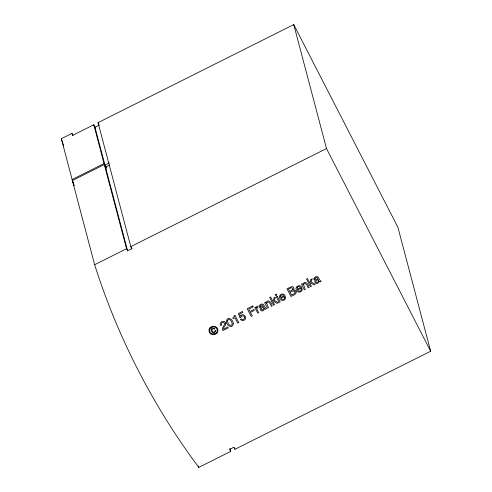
<?xml version="1.0" encoding="UTF-8"?>
<svg xmlns="http://www.w3.org/2000/svg" width="492" height="492" viewBox="0 0 492 492"><rect width="100%" height="100%" fill="white"/><g stroke="black" fill="none" stroke-linecap="round" stroke-linejoin="round"><path stroke-width="0.74" d="M74.052 185.312L72.121 179.525L61.34 138.713L71.973 133.381L73.025 135.429M95.19 127.496L93.787 124.765L72.515 135.423L71.973 133.381M104.304 164.562L126.542 248.743L127.606 250.809L131.862 248.675L130.798 246.609L98.043 122.637L293.749 24.6L397.905 227.273L430.66 351.251L234.955 449.282L233.891 447.216L229.635 449.35L230.699 451.416L198.793 467.4A719.599 701.715 -14.8 0 1 94.636 264.727L72.392 180.546L104.304 164.562L106.063 167.993M72.121 179.525L104.033 163.541L93.787 124.765M109.212 162.969L104.962 165.097L106.014 167.145M109.753 165.011L105.497 167.139L106.198 168.504M94.636 264.727L126.542 248.743M130.798 246.609L326.503 148.572L293.749 24.6M326.503 148.572L430.66 351.251M98.043 122.637L98.744 124.002M98.179 123.148L99.243 125.214L94.987 127.348L105.097 165.607M93.923 125.275L95.688 128.707M104.033 163.541L106.149 167.655M72.392 180.546L74.083 185.607M234.561 447.806L234.955 449.282M229.918 448.464L230.699 451.416M198.399 465.924L198.793 467.4M131.469 247.193L131.862 248.675M105.362 166.628L127.606 250.809M63.689 145.958A719.599 701.715 -14.8 0 1 61.34 138.713M295.022 292.137L294.327 293.626L291.547 295.065L290.151 292.353C291.381 291.67 294.407 289.647 295.022 292.137M260.188 306.159L260.299 306.934L259.389 307.389C258.232 305.274 261.467 303.312 263.245 304.21C264.481 305.876 265.188 308.146 266.572 308.73L265.471 309.29L264.61 308.742C262.408 314.339 256.83 307.851 262.943 306.122L262.9 305.458L262.187 304.935L261.061 305.224L260.188 306.159M314.868 278.773L314.972 279.548L314.068 280.003C312.906 277.888 316.141 275.92 317.918 276.818C319.154 278.49 319.862 280.76 321.245 281.338L320.151 281.898L319.283 281.35C317.082 286.953 311.51 280.458 317.623 278.736L317.574 278.072L316.86 277.543L315.735 277.832L314.868 278.773M217.236 330.169C217.772 334.966 209.856 335.593 209.641 330.759C209.125 325.968 217.015 325.341 217.236 330.169M217.87 330.095C218.466 335.661 209.266 336.436 209.002 330.815C208.43 325.28 217.612 324.48 217.87 330.095M225.803 323.521C225.883 325.673 223.251 326.946 223.54 329.13L227.759 327.014L228.214 327.906L222.913 330.562C220.976 327.74 225.065 325.815 224.481 323.176C223.417 321.03 220.102 323.256 221.597 325.132L220.613 325.624C218.872 323.183 222.249 320.194 224.58 321.577A2.614 2.546 -14.8 0 1 225.539 322.604L225.803 323.521M244.635 317.494L244.29 318.884L242.728 319.634A1.433 1.396 -14.8 0 1 241.664 319.234L241.387 318.902L240.379 319.406L242.002 320.587A3.02 2.946 -14.8 0 0 243.466 320.464C248.94 318.994 243.189 311.418 240.373 316.301L239.629 314.05L242.919 312.408L242.445 311.491L238.435 313.502L239.924 317.844L240.791 317.469C241.043 315.372 244.499 315.249 244.635 317.494M296.19 291.922C296.393 294.757 292.734 295.317 290.95 296.479L286.99 288.773L291.719 286.658A2.023 1.968 -14.8 0 1 293.355 287.254L293.976 288.515L293.527 289.979L295.409 290.428L296.19 291.922M256.873 308.164L257.021 309.419L258.681 312.648L257.71 313.133L254.819 307.518L255.748 307.051L256.246 308.023L256.762 306.51L257.58 306.006L258.097 307.008L256.873 308.164M233.288 323.816C232.458 329.726 225.225 324.769 226.412 320.575C228.11 315.63 233.675 320.144 233.288 323.816M280.557 296.092L280.692 297.525L283.878 295.932C283.275 294.437 280.981 294.579 280.557 296.092M297.143 287.783L297.279 289.216L300.464 287.623C299.862 286.129 297.562 286.27 297.143 287.783M227.532 320.427C226.873 322.807 230.705 327.998 232.224 324.259C232.359 322.076 229.432 317.229 227.532 320.427M211.923 329.585L212.126 331.036L213.116 332.063A1.304 1.267 -14.8 0 0 214.075 332.155L215.767 330.23C213.669 339.08 206.984 324.652 214.986 328.785L214.334 329.111L213.177 328.558L211.923 329.585M284.647 297.869C284.61 299.806 281.639 300.218 281.055 298.287L285.262 296.178C284.093 291.688 277.371 294.868 279.917 298.613C281.024 301.965 286.572 300.384 285.563 296.965L284.61 297.445L284.647 297.869M301.233 289.56C301.196 291.498 298.226 291.91 297.642 289.979L301.848 287.869C300.68 283.38 293.958 286.559 296.504 290.305C297.611 293.656 303.158 292.076 302.149 288.656L301.196 289.136L301.233 289.56M266.627 303.183L268.478 307.74L267.507 308.226L264.622 302.611L265.545 302.143L265.951 302.943C267.66 298.06 271.916 302.703 272.217 305.864L271.233 306.362C271.024 304.554 268.263 299.646 266.627 303.183M303.484 284.714L305.335 289.278L304.363 289.763L301.479 284.142L302.402 283.681L302.814 284.481C304.517 279.591 308.773 284.241 309.074 287.402L308.09 287.9C307.881 286.092 305.12 281.184 303.484 284.714M234.266 316.368L232.808 318.01L233.183 318.73L235.004 317.82L237.734 323.139L238.768 322.623L234.924 315.138L234.161 315.526L234.266 316.368M264.05 308.263L262.826 309.8L261.978 309.929L261.338 309.437A0.959 0.935 -14.8 0 1 261.387 308.429L263.478 306.657L264.05 308.263M318.724 280.877L317.5 282.408L316.651 282.537L316.012 282.051A0.959 0.935 -14.8 0 1 316.061 281.037L318.152 279.265L318.724 280.877M274.167 297.826L272.906 301.461L270.606 296.983L269.671 297.451L273.632 305.157L274.567 304.689L273.484 302.58L273.896 301.43L277.18 303.38L278.423 302.758L274.259 300.403L275.409 297.205L274.167 297.826M311.024 279.364L309.763 282.998L307.463 278.521L306.528 278.989L310.489 286.695L311.424 286.227L310.341 284.118L310.753 282.968L314.037 284.917L315.28 284.296L311.122 281.941L312.266 278.743L311.024 279.364M292.666 289.8L289.72 291.504L288.49 289.118C289.622 288.57 292.23 286.633 292.875 288.822A1.138 1.107 -14.8 0 1 292.666 289.8M252.703 305.95L247.205 308.705L251.166 316.411L252.236 315.876L250.44 312.371L254.327 310.421L253.854 309.505L249.967 311.454L248.761 309.111L253.189 306.897L252.703 305.95M276.209 294.179L275.219 294.671L275.766 295.741L276.756 295.249L276.209 294.179M277.291 296.295L276.307 296.787L279.179 302.377L280.163 301.885L277.291 296.295"/></g></svg>
